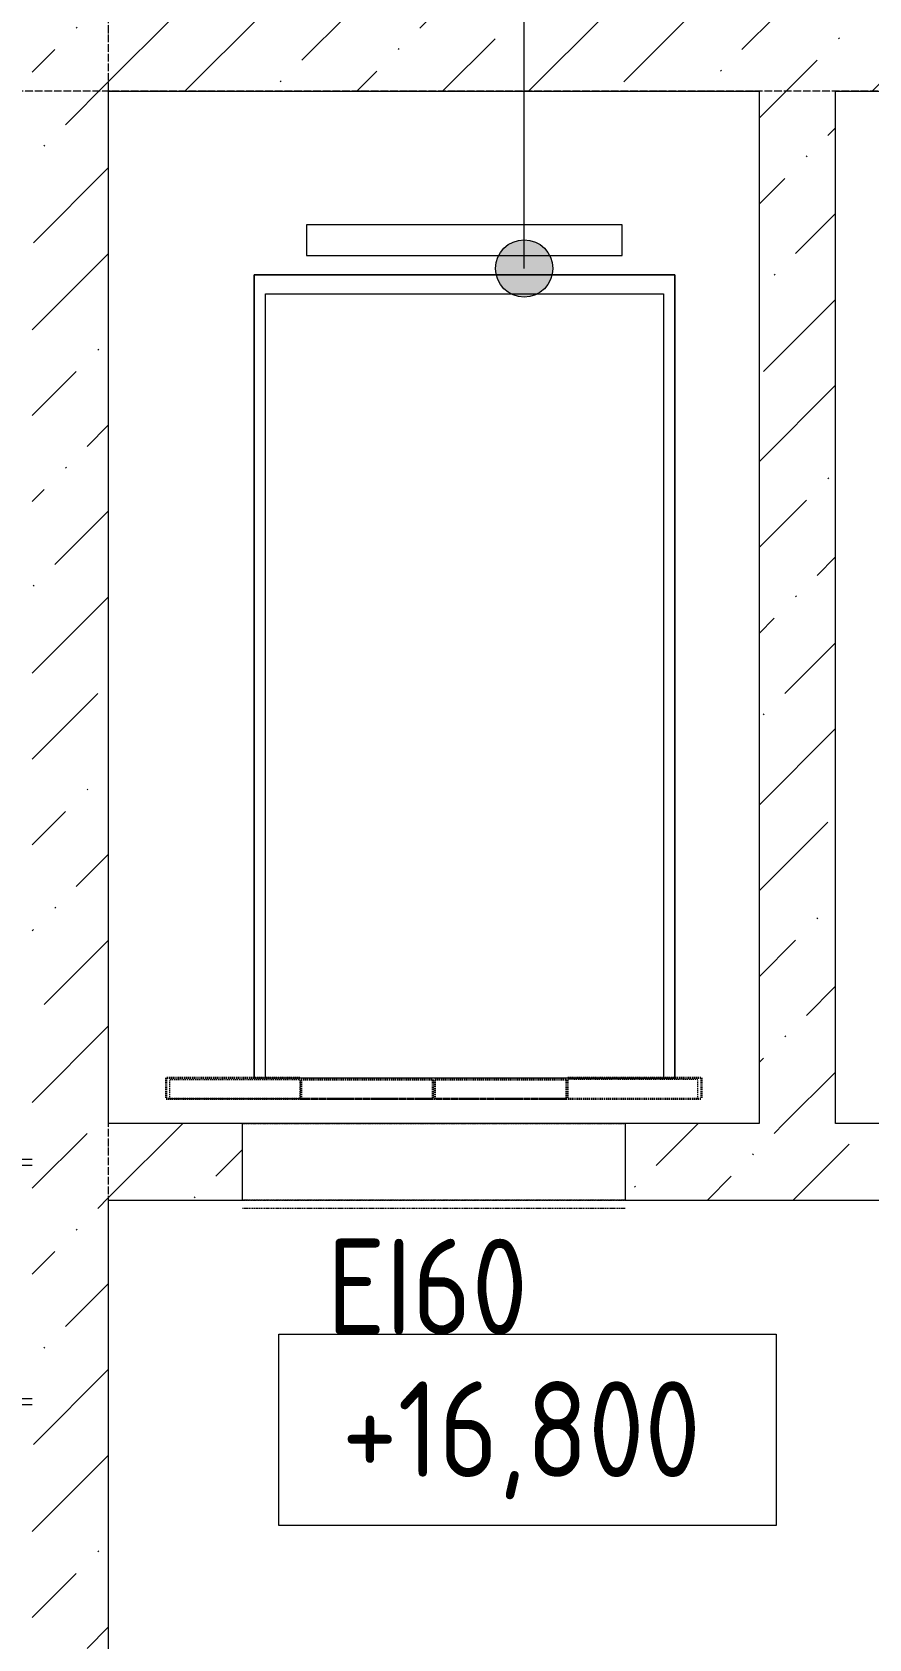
# Model space of a CAD drawing. Header units: millimetres. Extents: x -60946 to 138510, y -262288 to 24501.
# Drawn here: x 45609 to 47796, y -244956 to -240754 of the extents above; entities that cross this region are included whole.
import ezdxf

# ---------------------------------------------------------------- set-up
doc = ezdxf.new("R2010")
doc.units = ezdxf.units.MM
for name, pattern in [('ADSK_Линия сетки', [25, 20, -2.5, 0, -2.5]), ('ADSK_Невидимые', [5, 3, -2]), ('ADSK_Штриховая_ш2 п1_5', [4.5, 3, -1.5])]:
    doc.linetypes.add(name, pattern=pattern)
for name, color, linetype, lineweight in [('2)Тип-3', 7, 'Continuous', 60), ('Аннотация', 7, 'Continuous', 20), ('Двери', 7, 'Continuous', 9), ('Обобщенные модели', 7, 'ADSK_Невидимые', 18), ('Оборудование', 7, 'Continuous', 18), ('Ограждение', 7, 'Continuous', 9), ('Оси', 7, 'Continuous', 9), ('Отметки', 7, 'Continuous', 9), ('Перекрытие', 7, 'Continuous', 18), ('Стены наружные', 7, 'Continuous', 18), ('Стены несущие', 7, 'Continuous', 30), ('Узлы', 7, 'Continuous', 18)]:
    doc.layers.add(name, color=color, linetype=linetype, lineweight=lineweight)
doc.styles.add('GOST Common_2', font='', dxfattribs={"width": 0.9, "height": 250})
doc.styles.get('GOST Common_2').set_extended_font_data('GOST Common')
pattern_1 = [(45, (9.36, -250313.7), (84.18955, 308.69595), [396.875, -79.375, 3.353, -76.022])]

# ---------------------------------------------------------------- blocks, each defined once
blk = doc.blocks.new('AS-Shakhta_lifta-GOST_5746-2003 - Лифт_3_2700х1700 проем 1001-793162-Маркировочный 5-й')
at = {"layer": 'Обобщенные модели', "lineweight": 30}
for p, q in [((780, 1285), (-620, 1285)), ((-620, 1230), (-620, 1285)), ((-267, 1235), (-267, 1285)), ((-267, 1285), (77, 1285)), ((77, 1285), (77, 1235)), ((83, 1235), (83, 1285)), ((83, 1285), (427, 1285)), ((427, 1285), (427, 1235)), ((780, 1230), (780, 1285)), ((-270, 1230), (-620, 1230)), ((77, 1235), (-267, 1235)), ((427, 1235), (83, 1235)), ((430, 1230), (780, 1230))]:
    blk.add_line(p, q, dxfattribs=at)
at = {"layer": 'Обобщенные модели', "linetype": 'ADSK_Невидимые', "lineweight": 18}
for p, q in [((-610, 1285), (-610, 1235)), ((-270, 1285), (-610, 1285)), ((-270, 1235), (-270, 1285)), ((430, 1235), (430, 1285)), ((430, 1285), (770, 1285)), ((770, 1285), (770, 1235)), ((-610, 1235), (-270, 1235)), ((770, 1235), (430, 1235))]:
    blk.add_line(p, q, dxfattribs=at)
at = {"layer": 'Оборудование'}
for p, q in [((-550, -870), (-550, 1230)), ((550, 1230), (-550, 1230)), ((-550, 1230), (-550, -870)), ((-520, -820), (-520, 1230)), ((520, 1230), (520, -820)), ((550, 1230), (550, -870)), ((550, -870), (550, 1230)), ((520, -820), (-520, -820)), ((550, -870), (-550, -870)), ((-550, -870), (550, -870))]:
    blk.add_line(p, q, dxfattribs=at)
at = {"layer": 'Узлы'}
for p, q in [((412.5, -920), (-412.5, -920)), ((-412.5, -920), (-412.5, -1000)), ((412.5, -1000), (412.5, -920)), ((-412.5, -1000), (412.5, -1000))]:
    blk.add_line(p, q, dxfattribs=at)
blk = doc.blocks.new('ADSK_Дверь_Проем - ADSK_Дверь_Проем-730830-Маркировочный 5-й')
at = {"layer": 'Двери', "linetype": 'ADSK_Штриховая_ш2 п1_5'}
for p, q in [((-500, 100), (500, 100)), ((-500, -100), (500, -100))]:
    blk.add_line(p, q, dxfattribs=at)
blk = doc.blocks.new('ADSK_Ограждение_Опоры_Г_образная - D15 высота60 консоль80-16089-Маркировочный 5-й')
at = {"layer": 'Ограждение'}
for p, q in [((-7.5, 55), (-7.5, 20)), ((7.5, 20), (7.5, 55))]:
    blk.add_line(p, q, dxfattribs=at)
blk = doc.blocks.new('ADSK_Дверь_Проем - ADSK_Дверь_Проем-2503678-Маркировочный 5-й')
at = {"layer": 'Двери', "linetype": 'ADSK_Штриховая_ш2 п1_5'}
for p, q in [((-500, 11), (500, 11)), ((-500, -11), (500, -11))]:
    blk.add_line(p, q, dxfattribs=at)
blk = doc.blocks.new('Высотные отметки - Рамка-12095-Маркировочный 5-й')
at = {"layer": 'Аннотация', "lineweight": 20}
for p, q in [((-6.5, 0), (-6.5, 5)), ((-6.5, 5), (6.5, 5)), ((6.5, 5), (6.5, 0)), ((6.5, 0), (-6.5, 0))]:
    blk.add_line(p, q, dxfattribs=at)

msp = doc.modelspace()

# ---------------------------------------------------------------- hatches: boundary and pattern name
at = {"layer": 'Аннотация', "lineweight": 9}
h = msp.add_hatch(color=256, dxfattribs=at)
edge = h.paths.add_edge_path()
edge.add_arc((46895.5254, -241372.3438), 75, 0, 360)
at = {"layer": 'Стены наружные', "lineweight": 9}
h = msp.add_hatch(dxfattribs=at)
h.set_pattern_fill('FP_2', color=256, style=0, pattern_type=2)
h.set_pattern_definition(pattern_1)
h.paths.add_polyline_path([(45609.3615, -247708.7359), (45809.3615, -247708.7359), (45809.3615, -239108.7359), (45609.3615, -239108.7359), (45609.3615, -247508.7359)])
h = msp.add_hatch(dxfattribs=at)
h.set_pattern_fill('FP_2', color=256, style=0, pattern_type=2)
h.set_pattern_definition(pattern_1)
h.paths.add_polyline_path([(47509.3615, -240908.7359), (49609.3615, -240908.7359), (49609.3615, -240708.7359), (45809.3615, -240708.7359), (45809.3615, -240908.7359)])
h = msp.add_hatch(dxfattribs=at)
h.set_pattern_fill('FP_2', color=256, style=0, pattern_type=2)
h.set_pattern_definition(pattern_1)
h.paths.add_polyline_path([(47709.3615, -243608.7359), (47709.3615, -240908.7359), (47509.3615, -240908.7359), (47509.3615, -243608.7359)])
h = msp.add_hatch(dxfattribs=at)
h.set_pattern_fill('FP_2', color=256, style=0, pattern_type=2)
h.set_pattern_definition(pattern_1)
h.paths.add_polyline_path([(49609.3615, -243808.7359), (49609.3615, -243608.7359), (49059.3615, -243608.7359), (49059.3615, -243808.7359)])
h.paths.add_polyline_path([(46159.3615, -243808.7359), (46159.3615, -243608.7359), (45809.3615, -243608.7359), (45809.3615, -243808.7359)])
h.paths.add_polyline_path([(48059.3615, -243808.7359), (48059.3615, -243608.7359), (47159.3615, -243608.7359), (47159.3615, -243808.7359)])

# ---------------------------------------------------------------- linework, layer by layer
at = {"layer": '2)Тип-3', "color": 5, "lineweight": 25}
msp.add_lwpolyline([(45046.4171, -248755.0868, -0.52056705), (45046.4171, -247006.6602, -0.52056705), (45046.4171, -244573.6925, -0.52056705), (45046.4171, -242482.0437, -0.52056705), (45046.4171, -240928.8752, -0.52056705), (46524.6227, -240524.764, -0.52056705), (48214.9499, -240520.2222, -0.52056705), (49898.905, -240515.6976, -0.52056705), (51326.4892, -240511.8617, -0.52056705), (52852.9226, -240507.7603, -0.52056705), (53220.8131, -241768.8028, -0.52056705), (53220.8131, -243330.7432, -0.52056705), (53220.8131, -244787.0895, -0.52056705), (53220.8131, -246913.5364, -0.52056705), (53220.8131, -248373.4411, -0.52056705), (51194.9524, -248738.566, -0.52056705), (49779.1606, -248742.3702, -0.52056705), (47309.2936, -248749.0066, -0.52056705)], format="xyb", close=True, dxfattribs=at)
at = {"layer": 'Аннотация', "lineweight": 9}
msp.add_line((46895.5254, -241372.3438), (46895.5254, -239390.8462), dxfattribs=at)
msp.add_circle((46895.5254, -241372.3438), 75, dxfattribs=at)
at = {"layer": 'Оси', "color": 253, "linetype": 'ADSK_Линия сетки', "lineweight": 5, "true_color": 0xaaaaaa}
for p, q in [((45809.3615, -261287.5872), (45809.3615, -240286.2598)), ((62528.5982, -240908.7359), (-25230.7352, -240908.7359))]:
    msp.add_line(p, q, dxfattribs=at)
at = {"layer": 'Перекрытие'}
msp.add_line((47159.3615, -243608.7359), (46159.3615, -243608.7359), dxfattribs=at)
at = {"layer": 'Стены несущие', "lineweight": 9}
for p, q in [((45809.3615, -243608.7359), (45809.3615, -240908.7359)), ((45809.3615, -240908.7359), (47509.3615, -240908.7359)), ((47509.3615, -240908.7359), (47509.3615, -243608.7359)), ((47709.3615, -243608.7359), (47709.3615, -240908.7359)), ((47709.3615, -240908.7359), (49409.3615, -240908.7359)), ((46159.3615, -243608.7359), (45809.3615, -243608.7359)), ((46159.3615, -243808.7359), (46159.3615, -243608.7359)), ((47509.3615, -243608.7359), (47159.3615, -243608.7359)), ((47159.3615, -243608.7359), (47159.3615, -243808.7359)), ((48059.3615, -243608.7359), (47709.3615, -243608.7359)), ((45809.3615, -247583.7359), (45809.3615, -243808.7359)), ((45809.3615, -243808.7359), (46159.3615, -243808.7359)), ((47159.3615, -243808.7359), (48059.3615, -243808.7359))]:
    msp.add_line(p, q, dxfattribs=at)

# ---------------------------------------------------------------- block references
at = {"layer": 'Двери'}
msp.add_blockref('ADSK_Дверь_Проем - ADSK_Дверь_Проем-730830-Маркировочный 5-й', (46659.3615, -243708.7359), dxfattribs=at)
at = {"layer": 'Двери', "rotation": 180}
msp.add_blockref('ADSK_Дверь_Проем - ADSK_Дверь_Проем-2503678-Маркировочный 5-й', (46659.3615, -243819.7359), dxfattribs=at)
at = {"layer": 'Оборудование', "rotation": 180}
msp.add_blockref('AS-Shakhta_lifta-GOST_5746-2003 - Лифт_3_2700х1700 проем 1001-793162-Маркировочный 5-й', (46739.3615, -242258.7359), dxfattribs=at)
at = {"layer": 'Ограждение', "rotation": 270}
for p in [(45554.3615, -243709.7888), (45554.3615, -244335.8879)]:
    msp.add_blockref('ADSK_Ограждение_Опоры_Г_образная - D15 высота60 консоль80-16089-Маркировочный 5-й', p, dxfattribs=at)
at = {"layer": 'Отметки', "lineweight": 20, "xscale": 99.99999999999993, "yscale": 99.99999999999993, "zscale": 99.99999999999993}
msp.add_blockref('Высотные отметки - Рамка-12095-Маркировочный 5-й', (46903.8833, -244659.6173), dxfattribs=at)

# ---------------------------------------------------------------- texts
at = {"layer": 'Аннотация', "color": 1, "lineweight": 9, "true_color": 0xff0000, "insert": (46379.3438, -243909.9967), "char_height": 250, "width": 663.79725, "attachment_point": 1, "style": 'GOST Common_2'}
msp.add_mtext('EI60', dxfattribs=at)
at = {"layer": 'Отметки', "lineweight": 20, "insert": (46418.6371, -244282.9103), "char_height": 250, "width": 1164.590943, "attachment_point": 1, "line_spacing_factor": 1.022761, "style": 'GOST Common_2'}
msp.add_mtext('+16,800', dxfattribs=at)

doc.saveas('drawing.dxf')
